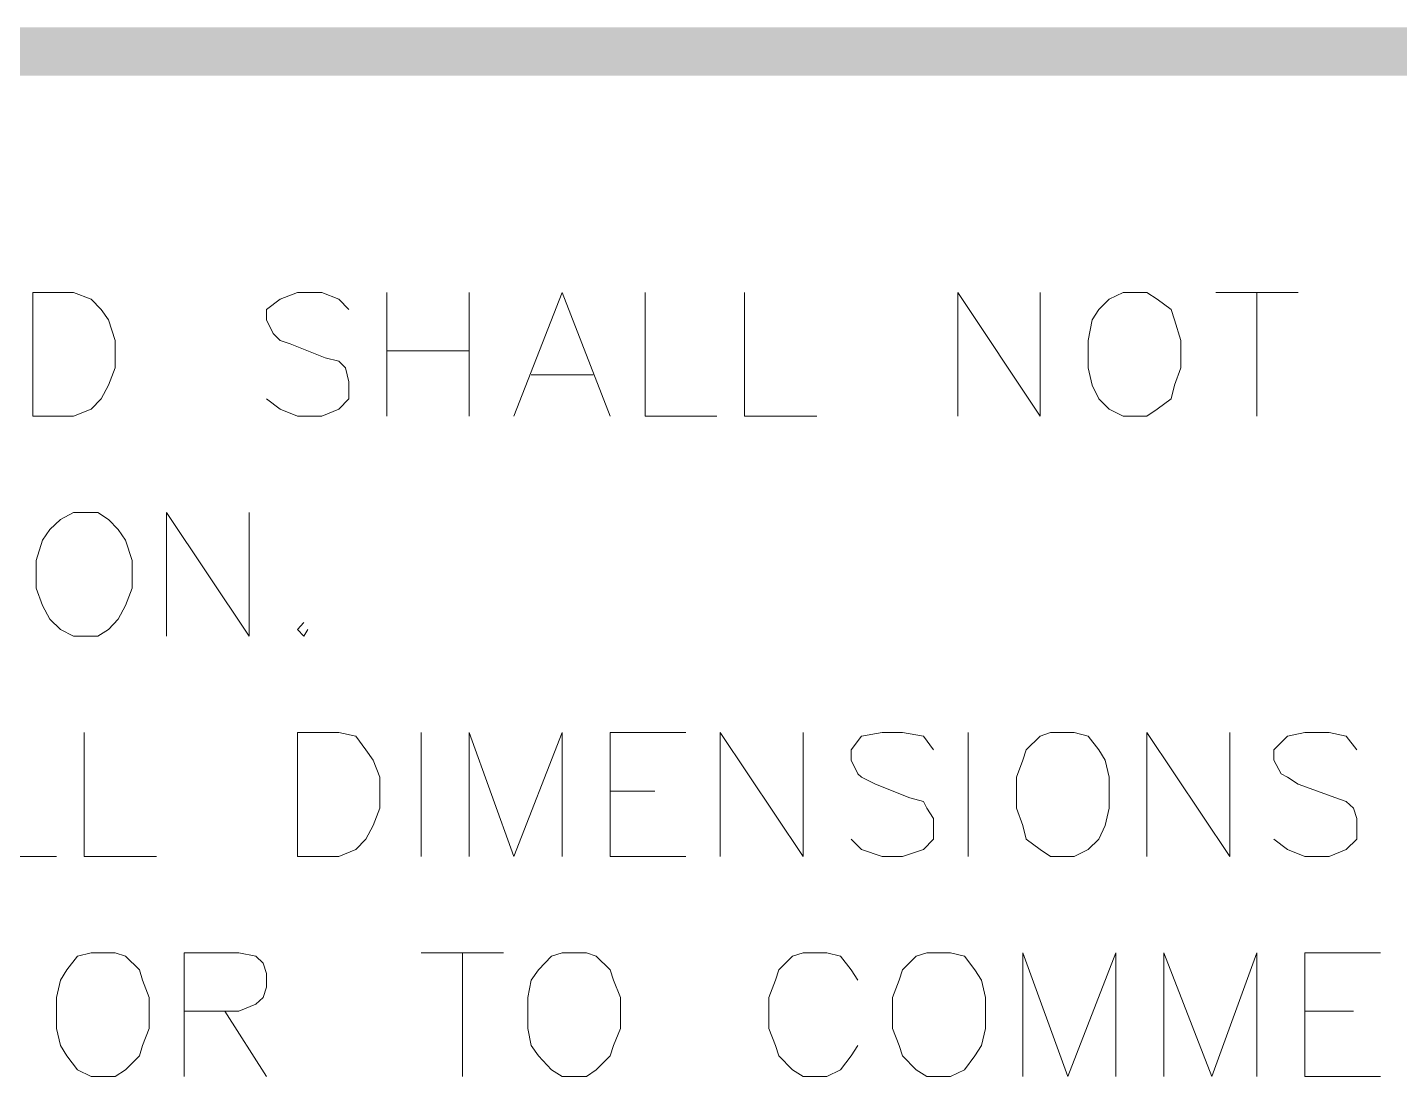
# Model space of a CAD drawing. Header units: inches. Extents: x 0.9 to 46, y 0.8 to 32.4.
# Drawn here: x 44.48 to 45.145, y 23.406 to 23.915 of the extents above; entities that cross this region are included whole.
import ezdxf

# ---------------------------------------------------------------- set-up
doc = ezdxf.new("R2010")
doc.units = ezdxf.units.IN
doc.header["$MEASUREMENT"] = 0
doc.layers.add('PDF_Geometry', color=7, linetype='Continuous')
doc.layers.add('PDF_Solid Fills', color=7, linetype='Continuous')

msp = doc.modelspace()

# ---------------------------------------------------------------- linework, layer by layer
at = {"layer": 'PDF_Geometry', "lineweight": 9}
for points in [[(44.48261, 23.72623), (44.48261, 23.78621), (44.50239, 23.78621), (44.51101, 23.7829), (44.51579, 23.77788), (44.51931, 23.77291), (44.5225, 23.76289), (44.5225, 23.74959), (44.51931, 23.74123), (44.51579, 23.73456), (44.51101, 23.72958), (44.50239, 23.72623)], [(45.01097, 23.78621), (45.00427, 23.7829), (44.99917, 23.77788), (44.99598, 23.77291), (44.99406, 23.76289), (44.99406, 23.74959), (44.99598, 23.74123), (44.99917, 23.73456), (45.00427, 23.72958), (45.01097, 23.72623), (45.02246, 23.72623), (45.02756, 23.72958), (45.03426, 23.73456), (45.03586, 23.74123), (45.03905, 23.74959), (45.03905, 23.76289), (45.03586, 23.77291), (45.03426, 23.77788), (45.02756, 23.7829), (45.02246, 23.78621)], [(44.50239, 23.67955), (44.49601, 23.67623), (44.49091, 23.67123), (44.4874, 23.66621), (44.48421, 23.65623), (44.48421, 23.64289), (44.4874, 23.63456), (44.49091, 23.6279), (44.49601, 23.62289), (44.50239, 23.61957), (44.5142, 23.61957), (44.51931, 23.62289), (44.52409, 23.6279), (44.5276, 23.63456), (44.53079, 23.64289), (44.53079, 23.65623), (44.5276, 23.66621), (44.52409, 23.67123), (44.51931, 23.67623), (44.5142, 23.67955)], [(44.61087, 23.51291), (44.61087, 23.57289), (44.63098, 23.57289), (44.63927, 23.57123), (44.64406, 23.56456), (44.64756, 23.55959), (44.65076, 23.55123), (44.65076, 23.53623), (44.64756, 23.5279), (44.64406, 23.52124), (44.63927, 23.51623), (44.63098, 23.51291)], [(44.97588, 23.57289), (44.97077, 23.57123), (44.96407, 23.56456), (44.96247, 23.55959), (44.95928, 23.55123), (44.95928, 23.53623), (44.96247, 23.5279), (44.96407, 23.52124), (44.97077, 23.51623), (44.97588, 23.51291), (44.98736, 23.51291), (44.99406, 23.51623), (44.99917, 23.52124), (45.00236, 23.5279), (45.00427, 23.53623), (45.00427, 23.55123), (45.00236, 23.55959), (44.99917, 23.56456), (44.99406, 23.57123), (44.98736, 23.57289)], [(44.51101, 23.46623), (44.50431, 23.46457), (44.4992, 23.4579), (44.49601, 23.45289), (44.4941, 23.44457), (44.4941, 23.42957), (44.49601, 23.42124), (44.4992, 23.41623), (44.50431, 23.40957), (44.51101, 23.40625), (44.5225, 23.40625), (44.5276, 23.40957), (44.5343, 23.41623), (44.53589, 23.42124), (44.53909, 23.42957), (44.53909, 23.44457), (44.53589, 23.45289), (44.5343, 23.4579), (44.5276, 23.46457), (44.5225, 23.46623)], [(44.73913, 23.46623), (44.73403, 23.46457), (44.72765, 23.4579), (44.72414, 23.45289), (44.72254, 23.44457), (44.72254, 23.42957), (44.72414, 23.42124), (44.72765, 23.41623), (44.73403, 23.40957), (44.73913, 23.40625), (44.75094, 23.40625), (44.75573, 23.40957), (44.76243, 23.41623), (44.76402, 23.42124), (44.76753, 23.42957), (44.76753, 23.44457), (44.76402, 23.45289), (44.76243, 23.4579), (44.75573, 23.46457), (44.75094, 23.46623)], [(44.91589, 23.46623), (44.91079, 23.46457), (44.90409, 23.4579), (44.90249, 23.45289), (44.8993, 23.44457), (44.8993, 23.42957), (44.90249, 23.42124), (44.90409, 23.41623), (44.91079, 23.40957), (44.91589, 23.40625), (44.92738, 23.40625), (44.93408, 23.40957), (44.93918, 23.41623), (44.94237, 23.42124), (44.94429, 23.42957), (44.94429, 23.44457), (44.94237, 23.45289), (44.93918, 23.4579), (44.93408, 23.46457), (44.92738, 23.46623)]]:
    msp.add_lwpolyline(points, close=True, dxfattribs=at)
for points in [[(44.63576, 23.77788), (44.63098, 23.7829), (44.62268, 23.78621), (44.61087, 23.78621), (44.60258, 23.7829), (44.59588, 23.77788), (44.59588, 23.77291), (44.59907, 23.76624), (44.60258, 23.76289), (44.60736, 23.76123), (44.62427, 23.75456), (44.63098, 23.7529), (44.63417, 23.74959), (44.63576, 23.74292), (44.63576, 23.73456), (44.63098, 23.72958), (44.62268, 23.72623), (44.61087, 23.72623), (44.60258, 23.72958), (44.59588, 23.73456)], [(44.65427, 23.72623), (44.65427, 23.78621)], [(44.69415, 23.78621), (44.69415, 23.72623)], [(44.71584, 23.72623), (44.73913, 23.78621), (44.76243, 23.72623)], [(44.77934, 23.78621), (44.77934, 23.72623), (44.81411, 23.72623)], [(44.82751, 23.78621), (44.82751, 23.72623), (44.86261, 23.72623)], [(44.93089, 23.72623), (44.93089, 23.78621), (44.97077, 23.72623), (44.97077, 23.78621)], [(45.05596, 23.78621), (45.09584, 23.78621)], [(45.07574, 23.78621), (45.07574, 23.72623)], [(44.65427, 23.75791), (44.69415, 23.75791)], [(44.72414, 23.74623), (44.75413, 23.74623)], [(44.54738, 23.61957), (44.54738, 23.67955), (44.58758, 23.61957), (44.58758, 23.67955)], [(44.61406, 23.62624), (44.61087, 23.62289), (44.61406, 23.61957), (44.61598, 23.62289)], [(44.45932, 23.57289), (44.45932, 23.51291), (44.4941, 23.51291)], [(44.5075, 23.57289), (44.5075, 23.51291), (44.5426, 23.51291)], [(44.67086, 23.51291), (44.67086, 23.57289)], [(44.69415, 23.51291), (44.69415, 23.57289), (44.71584, 23.51291), (44.73913, 23.57289), (44.73913, 23.51291)], [(44.79912, 23.51291), (44.76243, 23.51291), (44.76243, 23.57289), (44.79912, 23.57289)], [(44.81571, 23.51291), (44.81571, 23.57289), (44.85591, 23.51291), (44.85591, 23.57289)], [(44.91908, 23.56456), (44.9143, 23.57123), (44.90409, 23.57289), (44.8942, 23.57289), (44.88431, 23.57123), (44.8792, 23.56456), (44.8792, 23.55959), (44.88239, 23.55292), (44.88431, 23.55123), (44.89101, 23.54791), (44.9076, 23.54124), (44.9143, 23.53958), (44.91589, 23.53623), (44.91908, 23.53125), (44.91908, 23.52124), (44.9143, 23.51623), (44.90409, 23.51291), (44.8942, 23.51291), (44.88431, 23.51623), (44.8792, 23.52124)], [(44.93599, 23.51291), (44.93599, 23.57289)], [(45.02246, 23.51291), (45.02246, 23.57289), (45.06266, 23.51291), (45.06266, 23.57289)], [(45.12424, 23.56456), (45.11913, 23.57123), (45.11084, 23.57289), (45.09903, 23.57289), (45.09074, 23.57123), (45.08404, 23.56456), (45.08404, 23.55959), (45.08755, 23.55292), (45.09074, 23.55123), (45.09584, 23.54791), (45.11403, 23.54124), (45.11913, 23.53958), (45.12264, 23.53623), (45.12424, 23.53125), (45.12424, 23.52124), (45.11913, 23.51623), (45.11084, 23.51291), (45.09903, 23.51291), (45.09074, 23.51623), (45.08404, 23.52124)], [(44.76243, 23.54456), (44.78412, 23.54456)], [(44.556, 23.40625), (44.556, 23.46623), (44.58248, 23.46623), (44.59077, 23.46457), (44.59428, 23.46122), (44.59588, 23.45624), (44.59588, 23.44958), (44.59428, 23.44457), (44.59077, 23.44125), (44.58248, 23.4379), (44.556, 23.4379)], [(44.67086, 23.46623), (44.71074, 23.46623)], [(44.69096, 23.46623), (44.69096, 23.40625)], [(44.88239, 23.45289), (44.8792, 23.4579), (44.8741, 23.46457), (44.8674, 23.46623), (44.85591, 23.46623), (44.8508, 23.46457), (44.84411, 23.4579), (44.84251, 23.45289), (44.83932, 23.44457), (44.83932, 23.42957), (44.84251, 23.42124), (44.84411, 23.41623), (44.8508, 23.40957), (44.85591, 23.40625), (44.8674, 23.40625), (44.8741, 23.40957), (44.8792, 23.41623), (44.88239, 23.42124)], [(44.96247, 23.40625), (44.96247, 23.46623), (44.98417, 23.40625), (45.00746, 23.46623), (45.00746, 23.40625)], [(45.03075, 23.40625), (45.03075, 23.46623), (45.05404, 23.40625), (45.07574, 23.46623), (45.07574, 23.40625)], [(45.13572, 23.40625), (45.09903, 23.40625), (45.09903, 23.46623), (45.13572, 23.46623)], [(44.57578, 23.4379), (44.59588, 23.40625)], [(45.09903, 23.4379), (45.12264, 23.4379)]]:
    msp.add_lwpolyline(points, dxfattribs=at)
at = {"layer": 'PDF_Solid Fills', "lineweight": 9, "transparency": 33554559}
for points in [[(42.05427, 23.91457), (42.05427, 23.89121), (46.01568, 23.91457)], [(42.05427, 23.89121), (46.01568, 23.91457), (46.01568, 23.89121)]]:
    msp.add_solid(points, dxfattribs=at)

doc.saveas('drawing.dxf')
